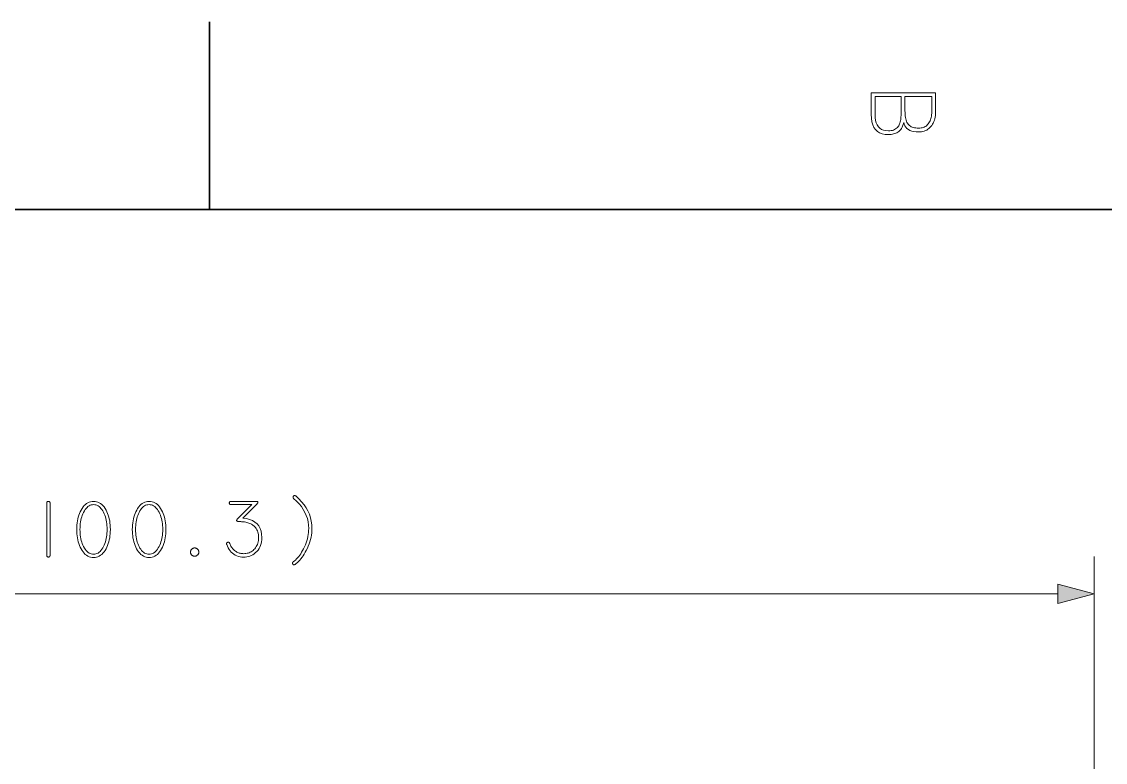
# Model space of a CAD drawing. Extents: x 0 to 297, y 0 to 210.
# Drawn here: x 138.5 to 196.2, y 170.5 to 210 of the extents above; entities that cross this region are included whole.
import ezdxf

# ---------------------------------------------------------------- set-up
doc = ezdxf.new("R2010")
doc.units = 0

msp = doc.modelspace()

# ---------------------------------------------------------------- linework, layer by layer
at = {"color": 7, "lineweight": 35, "ltscale": 0.25}
msp.add_line((148.5, 200), (148.5, 210), dxfattribs=at)
at = {"color": 7, "lineweight": 35}
msp.add_line((287, 200), (10, 200), dxfattribs=at)
at = {"color": 1, "lineweight": 13}
for p, q in [((195.615, 161.136), (195.615, 181.52)), ((97.245, 179.52), (193.683, 179.52))]:
    msp.add_line(p, q, dxfattribs=at)
at = {"color": 7, "lineweight": 13}
for points in [[(184.656, 203.985), (184.483, 203.996), (184.328, 204.028), (184.192, 204.081), (184.074, 204.156), (183.974, 204.253), (183.892, 204.37), (183.828, 204.509), (183.783, 204.67), (183.756, 204.852), (183.746, 205.056), (183.746, 206.217), (187.171, 206.217), (187.171, 205.197), (187.168, 205.099), (187.161, 205.006), (187.149, 204.916), (187.132, 204.831), (187.109, 204.751), (187.083, 204.674), (187.051, 204.602), (187.014, 204.534), (186.972, 204.471), (186.926, 204.412), (186.875, 204.357), (186.821, 204.309), (186.764, 204.266), (186.704, 204.229), (186.64, 204.198), (186.573, 204.172), (186.502, 204.152), (186.429, 204.138), (186.352, 204.129), (186.272, 204.126), (186.138, 204.131), (186.017, 204.147), (185.907, 204.172), (185.81, 204.208), (185.724, 204.254), (185.65, 204.31), (185.588, 204.376), (185.538, 204.453), (185.5, 204.539), (185.474, 204.636), (185.464, 204.582), (185.452, 204.53), (185.437, 204.48), (185.42, 204.432), (185.399, 204.386), (185.376, 204.343), (185.35, 204.302), (185.322, 204.263), (185.291, 204.226), (185.257, 204.192), (185.211, 204.153), (185.163, 204.117), (185.111, 204.086), (185.056, 204.059), (184.998, 204.037), (184.936, 204.018), (184.871, 204.003), (184.802, 203.993), (184.731, 203.987)], [(184.666, 204.187), (184.74, 204.19), (184.81, 204.198), (184.876, 204.211), (184.937, 204.23), (184.994, 204.255), (185.046, 204.285), (185.094, 204.321), (185.138, 204.361), (185.177, 204.408), (185.211, 204.46), (185.234, 204.503), (185.255, 204.551), (185.273, 204.602), (185.29, 204.658), (185.303, 204.718), (185.315, 204.783), (185.324, 204.851), (185.331, 204.923), (185.335, 205), (185.337, 205.081), (185.338, 205.206), (185.339, 205.323), (185.34, 205.434), (185.341, 205.538), (185.341, 205.635), (185.342, 205.725), (185.342, 205.808), (185.342, 205.884), (185.342, 205.953), (185.342, 206.015), (183.949, 206.015), (183.949, 205.056), (183.956, 204.891), (183.977, 204.743), (184.013, 204.613), (184.063, 204.5), (184.128, 204.404), (184.207, 204.326), (184.3, 204.265), (184.407, 204.222), (184.529, 204.196)], [(186.277, 204.328), (186.341, 204.331), (186.402, 204.338), (186.461, 204.349), (186.516, 204.365), (186.568, 204.386), (186.618, 204.412), (186.665, 204.442), (186.708, 204.477), (186.749, 204.516), (186.787, 204.561), (186.821, 204.609), (186.852, 204.66), (186.88, 204.715), (186.903, 204.774), (186.923, 204.836), (186.94, 204.901), (186.952, 204.97), (186.961, 205.042), (186.967, 205.118), (186.969, 205.197), (186.969, 206.015), (185.544, 206.015), (185.544, 205.253), (185.546, 205.155), (185.551, 205.064), (185.559, 204.978), (185.571, 204.899), (185.585, 204.824), (185.604, 204.756), (185.625, 204.694), (185.65, 204.637), (185.677, 204.586), (185.709, 204.54), (185.744, 204.5), (185.784, 204.464), (185.829, 204.432), (185.878, 204.405), (185.933, 204.381), (185.992, 204.362), (186.056, 204.347), (186.125, 204.337), (186.198, 204.33)]]:
    msp.add_lwpolyline(points, close=True, dxfattribs=at)
at = {"color": 1, "lineweight": 13}
for points in [[(153.958, 183.004), (153.955, 182.888), (153.946, 182.771), (153.931, 182.654), (153.91, 182.537), (153.883, 182.42), (153.849, 182.303), (153.81, 182.186), (153.764, 182.069), (153.713, 181.952), (153.655, 181.836), (153.601, 181.735), (153.546, 181.641), (153.489, 181.552), (153.431, 181.469), (153.372, 181.392), (153.312, 181.32), (153.25, 181.254), (153.187, 181.194), (153.123, 181.14), (153.058, 181.091), (153.054, 181.088), (153.049, 181.085), (153.045, 181.082), (153.04, 181.08), (153.035, 181.078), (153.03, 181.076), (153.026, 181.075), (153.021, 181.074), (153.016, 181.074), (153.01, 181.074), (152.994, 181.075), (152.979, 181.077), (152.966, 181.081), (152.955, 181.088), (152.945, 181.095), (152.938, 181.105), (152.932, 181.116), (152.927, 181.129), (152.925, 181.144), (152.924, 181.16), (152.924, 181.169), (152.925, 181.177), (152.927, 181.185), (152.93, 181.192), (152.934, 181.199), (152.938, 181.206), (152.943, 181.212), (152.949, 181.218), (152.955, 181.224), (152.963, 181.229), (153.023, 181.275), (153.082, 181.326), (153.139, 181.383), (153.195, 181.444), (153.251, 181.511), (153.305, 181.583), (153.357, 181.66), (153.409, 181.742), (153.459, 181.829), (153.508, 181.922), (153.561, 182.03), (153.608, 182.138), (153.65, 182.246), (153.686, 182.354), (153.716, 182.462), (153.741, 182.57), (153.76, 182.678), (153.774, 182.785), (153.783, 182.893), (153.785, 183), (153.777, 183.182), (153.753, 183.359), (153.713, 183.532), (153.657, 183.7), (153.585, 183.863), (153.497, 184.021), (153.393, 184.174), (153.273, 184.323), (153.137, 184.467), (152.984, 184.606), (152.979, 184.611), (152.973, 184.617), (152.969, 184.622), (152.965, 184.628), (152.962, 184.634), (152.959, 184.64), (152.957, 184.647), (152.955, 184.653), (152.954, 184.66), (152.954, 184.667), (152.955, 184.684), (152.958, 184.699), (152.962, 184.713), (152.968, 184.725), (152.976, 184.735), (152.985, 184.743), (152.997, 184.749), (153.01, 184.754), (153.024, 184.757), (153.041, 184.758), (153.047, 184.757), (153.053, 184.757), (153.058, 184.756), (153.064, 184.754), (153.07, 184.752), (153.075, 184.75), (153.081, 184.747), (153.086, 184.744), (153.092, 184.74), (153.097, 184.736), (153.261, 184.587), (153.407, 184.433), (153.536, 184.273), (153.648, 184.108), (153.743, 183.937), (153.821, 183.761), (153.881, 183.58), (153.924, 183.394), (153.95, 183.202)], [(140.009, 181.571), (140.008, 181.555), (140.005, 181.54), (140.001, 181.527), (139.995, 181.516), (139.987, 181.507), (139.977, 181.499), (139.966, 181.493), (139.953, 181.488), (139.939, 181.486), (139.922, 181.485), (139.906, 181.486), (139.891, 181.488), (139.878, 181.493), (139.867, 181.499), (139.857, 181.507), (139.849, 181.516), (139.843, 181.527), (139.839, 181.54), (139.836, 181.555), (139.835, 181.571), (139.835, 184.364), (139.836, 184.38), (139.839, 184.395), (139.843, 184.408), (139.849, 184.419), (139.857, 184.429), (139.867, 184.436), (139.878, 184.442), (139.891, 184.447), (139.906, 184.449), (139.922, 184.45), (139.939, 184.449), (139.953, 184.447), (139.966, 184.442), (139.977, 184.436), (139.987, 184.429), (139.995, 184.419), (140.001, 184.408), (140.005, 184.395), (140.008, 184.38), (140.009, 184.364)], [(143.221, 182.952), (143.218, 182.834), (143.212, 182.719), (143.2, 182.607), (143.184, 182.499), (143.163, 182.395), (143.138, 182.294), (143.108, 182.197), (143.074, 182.103), (143.035, 182.013), (142.991, 181.926), (142.939, 181.838), (142.883, 181.758), (142.824, 181.688), (142.762, 181.627), (142.697, 181.576), (142.629, 181.534), (142.557, 181.501), (142.483, 181.478), (142.405, 181.464), (142.325, 181.459), (142.244, 181.464), (142.166, 181.478), (142.092, 181.501), (142.021, 181.534), (141.952, 181.576), (141.887, 181.627), (141.825, 181.688), (141.766, 181.758), (141.711, 181.838), (141.658, 181.926), (141.614, 182.013), (141.575, 182.103), (141.541, 182.197), (141.511, 182.294), (141.486, 182.395), (141.465, 182.499), (141.449, 182.607), (141.438, 182.719), (141.431, 182.834), (141.429, 182.952), (141.431, 183.071), (141.438, 183.186), (141.45, 183.298), (141.466, 183.406), (141.487, 183.511), (141.513, 183.612), (141.543, 183.71), (141.578, 183.804), (141.618, 183.895), (141.662, 183.983), (141.714, 184.072), (141.769, 184.151), (141.827, 184.221), (141.889, 184.282), (141.953, 184.333), (142.021, 184.375), (142.092, 184.408), (142.167, 184.432), (142.244, 184.446), (142.325, 184.45), (142.405, 184.446), (142.483, 184.432), (142.557, 184.408), (142.629, 184.375), (142.697, 184.333), (142.762, 184.282), (142.824, 184.221), (142.883, 184.151), (142.939, 184.072), (142.991, 183.983), (143.035, 183.895), (143.074, 183.804), (143.108, 183.71), (143.138, 183.612), (143.163, 183.511), (143.184, 183.406), (143.2, 183.298), (143.212, 183.186), (143.218, 183.071)], [(143.048, 182.957), (143.046, 183.061), (143.04, 183.162), (143.03, 183.26), (143.017, 183.356), (143, 183.448), (142.979, 183.538), (142.954, 183.624), (142.926, 183.708), (142.893, 183.788), (142.857, 183.866), (142.814, 183.944), (142.769, 184.014), (142.722, 184.076), (142.672, 184.129), (142.62, 184.174), (142.566, 184.211), (142.509, 184.24), (142.45, 184.261), (142.388, 184.273), (142.325, 184.277), (142.261, 184.273), (142.199, 184.26), (142.14, 184.24), (142.084, 184.211), (142.029, 184.173), (141.977, 184.128), (141.927, 184.073), (141.88, 184.011), (141.835, 183.94), (141.792, 183.862), (141.756, 183.784), (141.724, 183.703), (141.695, 183.62), (141.67, 183.533), (141.649, 183.444), (141.632, 183.351), (141.619, 183.256), (141.609, 183.158), (141.604, 183.057), (141.602, 182.952), (141.604, 182.848), (141.609, 182.747), (141.619, 182.649), (141.632, 182.553), (141.649, 182.461), (141.67, 182.372), (141.695, 182.285), (141.724, 182.202), (141.756, 182.121), (141.792, 182.043), (141.835, 181.965), (141.88, 181.895), (141.927, 181.834), (141.977, 181.78), (142.029, 181.735), (142.084, 181.698), (142.14, 181.669), (142.199, 181.649), (142.261, 181.636), (142.325, 181.632), (142.388, 181.636), (142.45, 181.649), (142.509, 181.669), (142.566, 181.699), (142.62, 181.736), (142.672, 181.782), (142.722, 181.836), (142.769, 181.898), (142.814, 181.969), (142.857, 182.048), (142.893, 182.125), (142.926, 182.206), (142.954, 182.29), (142.979, 182.376), (143, 182.465), (143.017, 182.558), (143.03, 182.653), (143.04, 182.751), (143.046, 182.853)], [(146.182, 182.952), (146.18, 182.834), (146.173, 182.719), (146.161, 182.607), (146.145, 182.499), (146.124, 182.395), (146.099, 182.294), (146.069, 182.197), (146.035, 182.103), (145.996, 182.013), (145.952, 181.926), (145.9, 181.838), (145.844, 181.758), (145.785, 181.688), (145.723, 181.627), (145.658, 181.576), (145.59, 181.534), (145.518, 181.501), (145.444, 181.478), (145.366, 181.464), (145.286, 181.459), (145.205, 181.464), (145.127, 181.478), (145.053, 181.501), (144.982, 181.534), (144.913, 181.576), (144.848, 181.627), (144.786, 181.688), (144.727, 181.758), (144.672, 181.838), (144.619, 181.926), (144.575, 182.013), (144.536, 182.103), (144.502, 182.197), (144.472, 182.294), (144.447, 182.395), (144.426, 182.499), (144.41, 182.607), (144.399, 182.719), (144.392, 182.834), (144.39, 182.952), (144.392, 183.071), (144.399, 183.186), (144.411, 183.298), (144.427, 183.406), (144.448, 183.511), (144.474, 183.612), (144.504, 183.71), (144.539, 183.804), (144.579, 183.895), (144.623, 183.983), (144.675, 184.072), (144.73, 184.151), (144.788, 184.221), (144.85, 184.282), (144.914, 184.333), (144.982, 184.375), (145.053, 184.408), (145.128, 184.432), (145.205, 184.446), (145.286, 184.45), (145.366, 184.446), (145.444, 184.432), (145.518, 184.408), (145.59, 184.375), (145.658, 184.333), (145.723, 184.282), (145.785, 184.221), (145.844, 184.151), (145.9, 184.072), (145.952, 183.983), (145.996, 183.895), (146.035, 183.804), (146.069, 183.71), (146.099, 183.612), (146.124, 183.511), (146.145, 183.406), (146.161, 183.298), (146.173, 183.186), (146.18, 183.071)], [(146.009, 182.957), (146.007, 183.061), (146.001, 183.162), (145.992, 183.26), (145.978, 183.356), (145.961, 183.448), (145.94, 183.538), (145.915, 183.624), (145.887, 183.708), (145.854, 183.788), (145.818, 183.866), (145.775, 183.944), (145.73, 184.014), (145.683, 184.076), (145.633, 184.129), (145.581, 184.174), (145.527, 184.211), (145.47, 184.24), (145.411, 184.261), (145.349, 184.273), (145.286, 184.277), (145.222, 184.273), (145.161, 184.26), (145.101, 184.24), (145.045, 184.211), (144.99, 184.173), (144.938, 184.128), (144.888, 184.073), (144.841, 184.011), (144.796, 183.94), (144.753, 183.862), (144.717, 183.784), (144.685, 183.703), (144.656, 183.62), (144.631, 183.533), (144.61, 183.444), (144.593, 183.351), (144.58, 183.256), (144.57, 183.158), (144.565, 183.057), (144.563, 182.952), (144.565, 182.848), (144.57, 182.747), (144.58, 182.649), (144.593, 182.553), (144.61, 182.461), (144.631, 182.372), (144.656, 182.285), (144.685, 182.202), (144.717, 182.121), (144.753, 182.043), (144.796, 181.965), (144.841, 181.895), (144.888, 181.834), (144.938, 181.78), (144.99, 181.735), (145.045, 181.698), (145.101, 181.669), (145.161, 181.649), (145.222, 181.636), (145.286, 181.632), (145.349, 181.636), (145.411, 181.649), (145.47, 181.669), (145.527, 181.699), (145.581, 181.736), (145.633, 181.782), (145.683, 181.836), (145.73, 181.898), (145.775, 181.969), (145.818, 182.048), (145.854, 182.125), (145.887, 182.206), (145.915, 182.29), (145.94, 182.376), (145.961, 182.465), (145.978, 182.558), (145.992, 182.653), (146.001, 182.751), (146.007, 182.853)], [(151.286, 182.52), (151.282, 182.408), (151.269, 182.302), (151.249, 182.202), (151.221, 182.107), (151.184, 182.018), (151.139, 181.935), (151.086, 181.857), (151.025, 181.785), (150.956, 181.719), (150.879, 181.658), (150.803, 181.608), (150.725, 181.567), (150.646, 181.533), (150.566, 181.507), (150.484, 181.489), (150.4, 181.479), (150.315, 181.477), (150.229, 181.484), (150.141, 181.498), (150.052, 181.52), (149.961, 181.551), (149.875, 181.59), (149.796, 181.635), (149.724, 181.689), (149.657, 181.749), (149.596, 181.817), (149.542, 181.892), (149.494, 181.974), (149.452, 182.063), (149.416, 182.16), (149.415, 182.164), (149.414, 182.167), (149.413, 182.17), (149.413, 182.173), (149.412, 182.176), (149.412, 182.179), (149.412, 182.182), (149.411, 182.185), (149.411, 182.188), (149.411, 182.191), (149.412, 182.206), (149.415, 182.22), (149.419, 182.232), (149.426, 182.243), (149.434, 182.252), (149.444, 182.26), (149.456, 182.265), (149.469, 182.27), (149.485, 182.272), (149.502, 182.273), (149.513, 182.272), (149.523, 182.27), (149.533, 182.267), (149.542, 182.263), (149.55, 182.258), (149.557, 182.251), (149.564, 182.243), (149.57, 182.234), (149.575, 182.224), (149.58, 182.212), (149.599, 182.16), (149.621, 182.11), (149.645, 182.062), (149.672, 182.017), (149.7, 181.974), (149.731, 181.934), (149.765, 181.896), (149.8, 181.86), (149.838, 181.827), (149.879, 181.797), (149.918, 181.771), (149.959, 181.748), (150, 181.728), (150.042, 181.711), (150.085, 181.696), (150.13, 181.684), (150.175, 181.674), (150.221, 181.668), (150.268, 181.664), (150.316, 181.662), (150.379, 181.665), (150.441, 181.671), (150.5, 181.682), (150.558, 181.697), (150.614, 181.717), (150.668, 181.74), (150.72, 181.768), (150.77, 181.801), (150.819, 181.838), (150.866, 181.879), (150.913, 181.929), (150.955, 181.982), (150.992, 182.038), (151.024, 182.098), (151.051, 182.16), (151.073, 182.226), (151.09, 182.295), (151.103, 182.366), (151.11, 182.441), (151.113, 182.52), (151.11, 182.599), (151.103, 182.675), (151.09, 182.747), (151.072, 182.815), (151.05, 182.879), (151.022, 182.939), (150.99, 182.996), (150.952, 183.049), (150.909, 183.098), (150.861, 183.143), (150.824, 183.173), (150.784, 183.201), (150.741, 183.227), (150.696, 183.251), (150.648, 183.273), (150.598, 183.293), (150.545, 183.31), (150.49, 183.326), (150.432, 183.339), (150.372, 183.351), (150.339, 183.354), (150.306, 183.357), (150.274, 183.361), (150.241, 183.364), (150.208, 183.367), (150.175, 183.37), (150.142, 183.373), (150.109, 183.376), (150.076, 183.378), (150.043, 183.381), (150.024, 183.383), (150.007, 183.386), (149.993, 183.389), (149.98, 183.392), (149.969, 183.396), (149.96, 183.401), (149.953, 183.406), (149.948, 183.411), (149.945, 183.418), (149.944, 183.424), (149.944, 183.433), (149.946, 183.442), (149.949, 183.451), (149.953, 183.461), (149.958, 183.471), (149.964, 183.481), (149.971, 183.491), (149.98, 183.502), (149.989, 183.513), (150, 183.524), (150.753, 184.277), (149.641, 184.277), (149.624, 184.278), (149.61, 184.281), (149.597, 184.285), (149.585, 184.291), (149.576, 184.299), (149.568, 184.308), (149.562, 184.32), (149.558, 184.333), (149.555, 184.347), (149.554, 184.364), (149.555, 184.38), (149.558, 184.395), (149.562, 184.408), (149.568, 184.419), (149.576, 184.429), (149.585, 184.436), (149.597, 184.442), (149.61, 184.447), (149.624, 184.449), (149.641, 184.45), (150.987, 184.45), (151.004, 184.45), (151.02, 184.449), (151.033, 184.446), (151.045, 184.443), (151.055, 184.439), (151.063, 184.435), (151.07, 184.429), (151.074, 184.423), (151.077, 184.415), (151.078, 184.407), (151.077, 184.396), (151.074, 184.385), (151.07, 184.372), (151.063, 184.359), (151.055, 184.345), (151.045, 184.331), (151.033, 184.315), (151.02, 184.299), (151.004, 184.282), (150.987, 184.264), (150.273, 183.554), (150.465, 183.529), (150.637, 183.486), (150.789, 183.427), (150.921, 183.349), (151.032, 183.254), (151.124, 183.142), (151.195, 183.013), (151.245, 182.866), (151.276, 182.701)], [(147.931, 181.749), (147.93, 181.731), (147.928, 181.714), (147.925, 181.697), (147.92, 181.68), (147.914, 181.665), (147.907, 181.649), (147.899, 181.634), (147.889, 181.62), (147.878, 181.606), (147.866, 181.593), (147.853, 181.581), (147.839, 181.57), (147.824, 181.56), (147.81, 181.552), (147.794, 181.544), (147.779, 181.539), (147.762, 181.534), (147.745, 181.531), (147.728, 181.529), (147.71, 181.528), (147.692, 181.529), (147.675, 181.531), (147.658, 181.534), (147.641, 181.539), (147.626, 181.544), (147.61, 181.552), (147.595, 181.56), (147.581, 181.57), (147.567, 181.581), (147.554, 181.593), (147.542, 181.606), (147.531, 181.62), (147.521, 181.634), (147.513, 181.649), (147.505, 181.665), (147.5, 181.68), (147.495, 181.697), (147.492, 181.714), (147.49, 181.731), (147.489, 181.749), (147.49, 181.767), (147.492, 181.784), (147.495, 181.801), (147.5, 181.818), (147.505, 181.833), (147.513, 181.849), (147.521, 181.864), (147.531, 181.878), (147.542, 181.892), (147.554, 181.905), (147.567, 181.917), (147.581, 181.928), (147.595, 181.938), (147.61, 181.946), (147.626, 181.954), (147.641, 181.959), (147.658, 181.964), (147.675, 181.967), (147.692, 181.969), (147.71, 181.97), (147.728, 181.969), (147.745, 181.967), (147.762, 181.964), (147.779, 181.959), (147.794, 181.954), (147.81, 181.946), (147.824, 181.938), (147.839, 181.928), (147.853, 181.917), (147.866, 181.905), (147.878, 181.892), (147.889, 181.878), (147.899, 181.864), (147.907, 181.849), (147.914, 181.833), (147.92, 181.818), (147.925, 181.801), (147.928, 181.784), (147.93, 181.767)], [(193.683, 179.002), (195.615, 179.52), (193.683, 180.037)]]:
    msp.add_lwpolyline(points, close=True, dxfattribs=at)
msp.add_solid([(193.683, 179.002), (195.615, 179.52), (193.683, 179.002), (193.683, 180.037)], dxfattribs=at)

doc.saveas('drawing.dxf')
